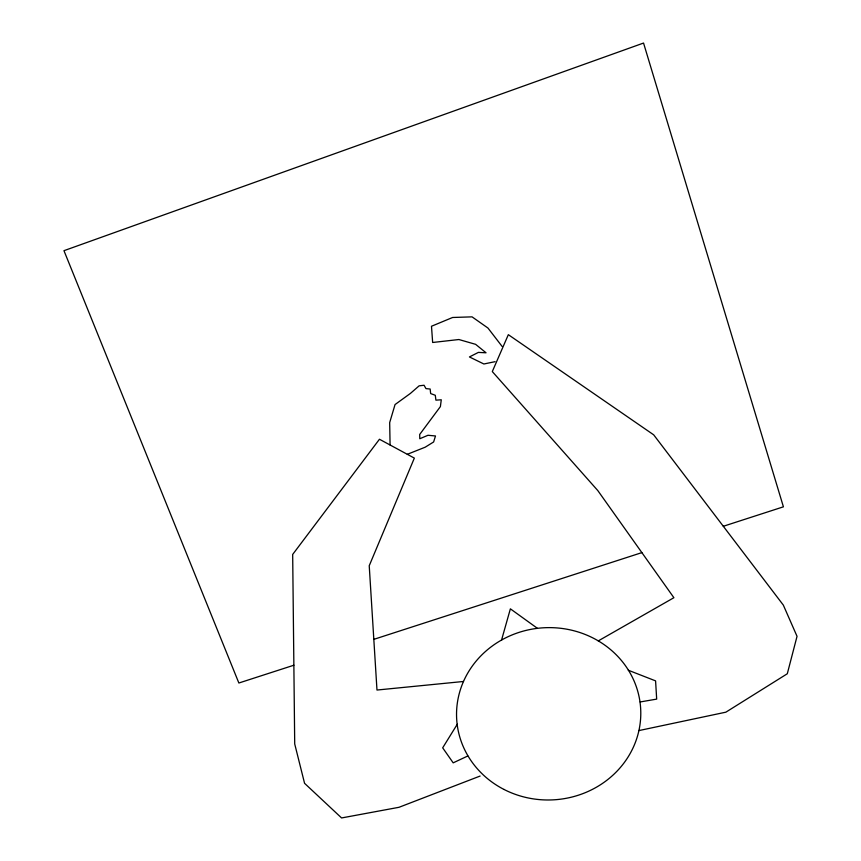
<?xml version="1.0" encoding="UTF-8"?>
<svg xmlns="http://www.w3.org/2000/svg" width="861" height="861" viewBox="0 0 861 861"><rect width="100%" height="100%" fill="white"/><g stroke="black" fill="none" stroke-linecap="round" stroke-linejoin="round"><path stroke-width="1.29" d="M501.457 640.39L510.379 608.835L537.361 628.282M457.288 724.219L442.683 747.832L453.187 762.846L467.803 755.98M598.277 640.896L673.894 597.706L597.814 490.587L492.298 371.565L508.334 334.671L653.693 434.837L783.338 605.111L797.038 636.322L787.298 673.754L725.866 712.176L638.701 730.623M407.307 454.307L425.183 447.203L433.632 441.962L435.494 435.967L427.982 435.279L419.781 438.744L419.694 434.471L440.391 406.596L441.273 399.784L435.914 400.15L435.289 395.274L430.661 393.574L430.145 389.021L425.98 388.612L424.053 385.254L419.135 385.836L410.406 393.423L395.048 404.562L389.678 422.6L390.087 444.997M480.104 776.052L399.009 807.295L341.58 817.95L304.568 783.316L294.71 743.947L292.675 554.441L379.453 439.25L414.345 458.106L369.229 565.742L376.978 690.038L463.487 681.481M293.87 665.219L238.863 683.01L63.962 250.68L643.544 43.05L783.413 506.828L723.315 526.275M373.814 639.357L641.875 552.622M495.086 361.674L483.871 363.988L469.428 356.949L478.382 352.397L486.034 352.784L475.616 344.335L458.891 339.525L432.652 342.484L431.49 326.254L452.606 317.483L472.054 316.859L487.972 328.052L502.081 346.402M640.197 701.952L656.674 699.11L655.587 680.879L628.272 670.224M503.997 789.451A92.138 86.165 -2.8 0 0 640.778 711.724A92.138 86.165 -2.8 0 0 501.21 640.229A92.138 86.165 -2.8 0 0 503.997 789.451"/></g></svg>
